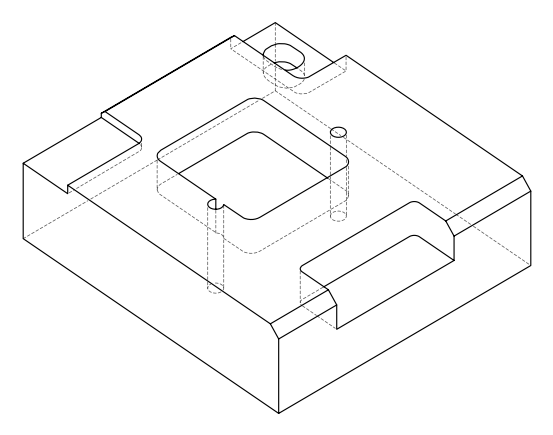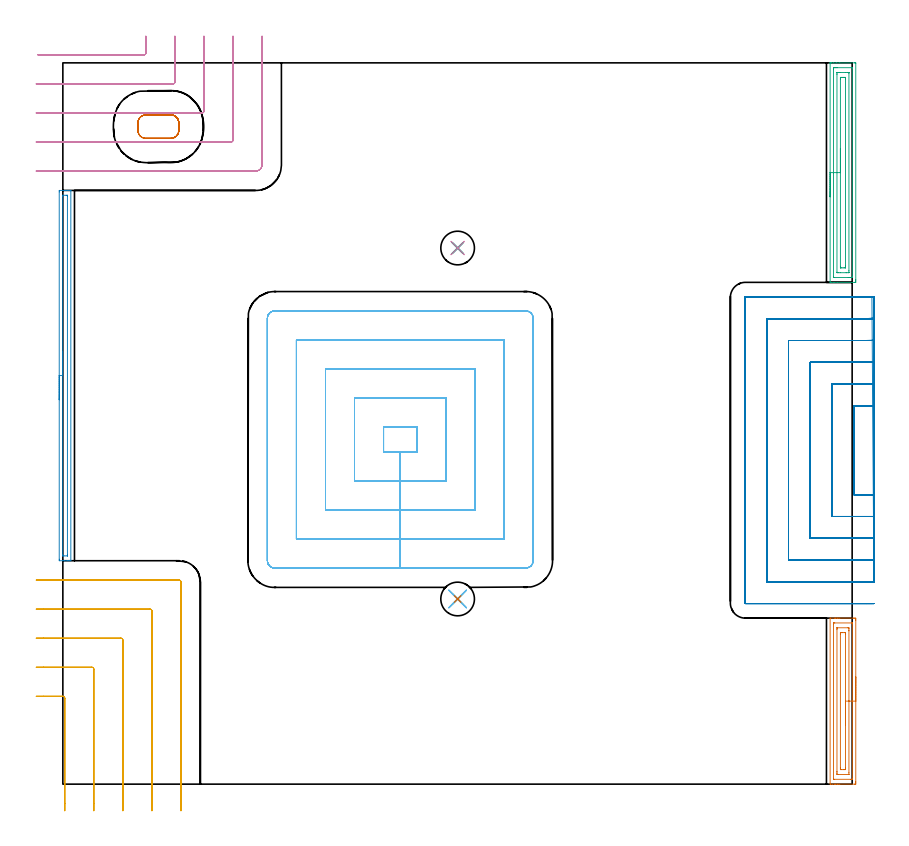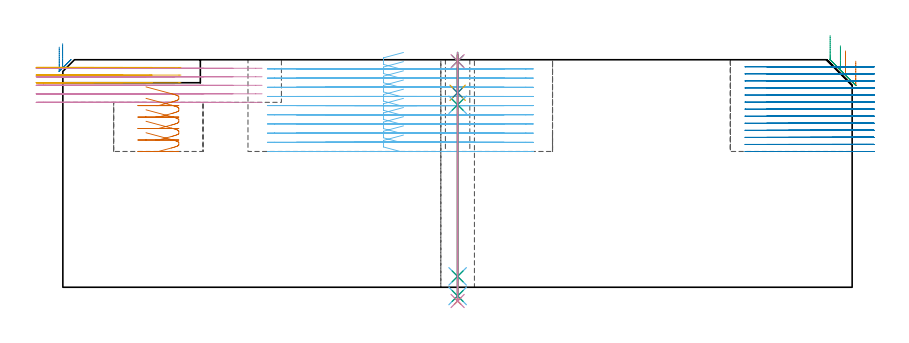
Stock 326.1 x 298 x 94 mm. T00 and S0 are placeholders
(PLAN: 16 operations, 10 tool changes, 91 min)
(1 AREA_MILL | FG_CHAMFER_SURFACE | UGT0205_001 | 2.44 min | 4197 mm3)
(2 AREA_MILL_1 | FG_CHAMFER_SURFACE_1 | UGT0205_001 | 2.63 min | 1837 mm3)
(3 AREA_MILL_2 | FG_CHAMFER_SURFACE_2 | UGT0205_001 | 3.15 min | 5439 mm3)
(4 MILL_CORNER_NOTCH_RECTANGULAR | CORNER_NOTCH_RECTANGULAR | NXT0201_012 | Follow Part, ap 4, ae 75% | 5.61 min | 83297 mm3)
(5 MILL_CORNER_NOTCH_RECTANGULAR_1 | CORNER_NOTCH_RECTANGULAR_1 | NXT0201_012 | Follow Part, ap 4, ae 75% | 3.54 min | 49622 mm3)
(6 MILL_RECTANGULAR_POCKET | POCKET_RECTANGULAR_STRAIGHT | NXT0201_012 | Follow Part, ap 4, ae 75% | 25.98 min | 578746 mm3)
(7 MILL_RECTANGULAR_POCKET_1 | POCKET_RECTANGULAR_STRAIGHT_1 | UGT0201_094 | Follow Part, ap 5, ae 75% | 1.09 min | 19166 mm3)
(8 MILL_SLOT | SLOT_PARTIAL_RECTANGULAR | NXT0201_011 | Follow Part, ap 3, ae 75% | 44.63 min | 263163 mm3)
(9 SPOT_DRILL | STEP1HOLE | NXT0321_9005460120000 | 0.03 min | 32 mm3)
(10 SPOT_DRILL_1 | STEP1HOLE_1 | NXT0321_9005460120000 | 0.03 min | 5 mm3)
(11 DRILL_BLIND_HOLE_INTO_CENTER | STEP1HOLE | NXT0301_062 | 0.06 min | 800 mm3)
(12 GUN_DRILL_THROUGH_HOLE | STEP1HOLE | UGT0307_006 | 0.47 min | 5223 mm3)
(13 DRILL_TO_ENLARGE_THROUGH_HOLE | STEP1HOLE | UGT0301_272 | 0.41 min | 7633 mm3)
(14 DRILL_BLIND_HOLE_INTO_CENTER_1 | STEP1HOLE_1 | NXT0301_062 | 0.06 min | 830 mm3)
(15 GUN_DRILL_THROUGH_HOLE_1 | STEP1HOLE_1 | UGT0307_006 | 0.47 min | 5141 mm3)
(16 DRILL_TO_ENLARGE_THROUGH_HOLE_1 | STEP1HOLE_1 | UGT0301_272 | 0.41 min | 8327 mm3)
(TOOL UGT0205_001 | Chamfer Mill 20 x 3 x 45 deg. | D20 FL50 Z2)
(TOOL NXT0201_012 | ENDMILL 16mm [2P460-1600-NA 1630] | D16 FL38 Z6)
(TOOL UGT0201_094 | End mill 20 mm | D20 FL38 Z4)
(TOOL NXT0201_011 | ENDMILL 12mm [2P460-1200-NA 1630] | D12 FL38 Z6)
(TOOL NXT0321_9005460120000 | NC Spot Drill, 142deg, 12mm, Carbide, Uncoated | D12 PA142 FL30 Z2)
(TOOL NXT0301_062 | Carbide Drill 9.1mm [860.1-0910-027A1-MM 2214] | D9.1 PA140 FL47 Z2)
(TOOL UGT0307_006 | Gun Drill 9 mm | D9 PA130 FL24 Z1)
(TOOL UGT0301_272 | Twist Drill 13.9 mm | D13.9 PA118 FL108 Z2)
(OP 1 AREA_MILL)
G17 G21 G94 G90
T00 M6
G54
G17 G0 G90 X327.6 Y44.3 S1061 M3
G43 Z104. H0
Z93.4
G94 G1 Y44.262 Z92.528 F250.
Y44.148 Z91.664
Y43.959 Z90.812
Y43.697 Z89.98
Y43.363 Z89.174
Y42.96 Z88.4
Y42.492 Z87.664
Y41.96 Z86.972
Y41.371 Z86.329
Y40.728 Z85.74
Y40.036 Z85.209
Y39.3 Z84.74
Y38.526 Z84.337
Y37.72 Z84.003
Y36.888 Z83.741
Y36.036 Z83.552
Y35.172 Z83.438
Y34.3 Z83.4
Y0.979
X327.599 Y0.547 Z83.401
X327.594 Y0.097 Z83.403
X327.591 Y0.009 Z83.405
X327.148 Y0. Z83.848
X320.978 Z90.016
X320.3 Z90.698
X320.096 Z90.901
X319.418 Z91.579
X319.215 Z91.782
X318.808 Z92.191
X317.858 Z93.14
X317.207 Y0.001 Z93.792
X317.006 Y0.01 Z93.992
X317. Y0.102 Z94.
Y68.498
X317.006 Y68.59 Z93.992
X317.208 Y68.6 Z93.79
X318.808 Z92.191
X319.215 Z91.782
X319.418 Z91.579
X320.096 Z90.901
X320.3 Z90.698
X320.978 Z90.016
X326.606 Z84.39
X327.148 Y68.596 Z83.848
X327.591 Y68.591 Z83.405
X327.594 Y68.503 Z83.403
X327.599 Y68.053 Z83.401
X327.6 Y67.598 Z83.4
Y34.3
X326.186 Z84.814
X326.185 Y2.323 Z84.815
X326.182 Y2.122 Z84.818
X326.179 Y2.024 Z84.821
X326.171 Y2.01 Z84.829
X326.118 Y2.005 Z84.882
X326.026 Y2.002 Z84.974
X325.706 Y2. Z85.294
X325.385 Z85.615
X318.653 Y2.001 Z92.347
X318.499 Y2.005 Z92.501
X318.435 Y2.01 Z92.565
X318.421 Y2.017 Z92.579
X318.418 Y2.043 Z92.582
X318.416 Y2.109 Z92.584
X318.414 Y2.241 Z92.586
Y2.323
X318.415 Y66.277 Z92.585
X318.418 Y66.478 Z92.582
X318.421 Y66.576 Z92.579
X318.429 Y66.59 Z92.571
X318.482 Y66.595 Z92.518
X318.574 Y66.598 Z92.426
X318.894 Y66.6 Z92.106
X325.947 Y66.599 Z85.053
X326.101 Y66.595 Z84.899
X326.165 Y66.59 Z84.835
X326.179 Y66.583 Z84.821
X326.182 Y66.557 Z84.818
X326.184 Y66.491 Z84.816
X326.186 Y66.359 Z84.814
Y66.277
Y34.3
X324.772 Z86.228
X324.771 Y4.718 Z86.229
X324.767 Y4.1 Z86.233
X324.765 Y4.034 Z86.235
X324.761 Y4.01 Z86.239
X324.701 Y4.006 Z86.299
X324.602 Y4.001 Z86.398
X320.195 Z90.805
X320.096 Y4.003 Z90.904
X319.998 Y4.008 Z91.002
X319.835 Y4.019 Z91.165
X319.833 Y4.1 Z91.167
X319.83 Y4.368 Z91.17
X319.829 Y4.988 Z91.171
X319.828 Y5.258 Z91.172
X319.829 Y63.881 Z91.171
X319.833 Y64.5 Z91.167
X319.835 Y64.566 Z91.165
X319.839 Y64.59 Z91.161
X319.899 Y64.594 Z91.101
X319.998 Y64.599 Z91.002
X324.405 Z86.595
X324.504 Y64.597 Z86.496
X324.602 Y64.592 Z86.398
X324.765 Y64.581 Z86.235
X324.766 Y64.5 Z86.234
X324.77 Y64.232 Z86.23
X324.771 Y63.612 Z86.229
Y63.342
X324.772 Y34.3 Z86.228
X323.357 Z87.643
Y6.764
X323.355 Y6.145 Z87.645
X323.353 Y6.055 Z87.647
X323.35 Y6.01 Z87.65
X323.309 Y6.008 Z87.691
X323.12 Y6.004 Z87.88
X322.741 Y6. Z88.259
X322.618 Z88.382
X321.736 Z89.264
X321.442 Y6.001 Z89.558
X321.295 Y6.004 Z89.705
X321.259 Y6.008 Z89.741
X321.249 Y6.012 Z89.751
X321.247 Y6.021 Z89.753
X321.245 Y6.069 Z89.755
X321.243 Y6.497 Z89.757
Y6.764
Y61.836
X321.245 Y62.455 Z89.755
X321.247 Y62.545 Z89.753
X321.25 Y62.59 Z89.75
X321.291 Y62.592 Z89.709
X321.48 Y62.596 Z89.52
X321.859 Y62.6 Z89.141
X321.982 Z89.018
X322.864 Z88.136
X323.158 Y62.599 Z87.842
X323.305 Y62.596 Z87.695
X323.341 Y62.592 Z87.659
X323.351 Y62.588 Z87.649
X323.353 Y62.579 Z87.647
X323.355 Y62.531 Z87.645
X323.357 Y62.103 Z87.643
Y61.836
Y34.3
Y33.428 Z87.681
Y32.564 Z87.795
Y31.712 Z87.983
Y30.88 Z88.246
Y30.074 Z88.58
Y29.3 Z88.982
Y28.564 Z89.451
Y27.872 Z89.982
Y27.229 Z90.572
Y26.64 Z91.215
Y26.108 Z91.907
Y25.64 Z92.643
Y25.237 Z93.417
Y24.903 Z94.223
Y24.641 Z95.055
Y24.452 Z95.906
Y24.338 Z96.771
Y24.3 Z97.643
G0 Z104.
M5
M2
(OP 2 AREA_MILL_1)
G17 G21 G94 G90
T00 M6
G54
G17 G0 G90 X-1.5 Y158.8 S1061 M3
G43 Z104. H0
Z99.2
G94 G1 Y158.838 Z98.328 F250.
Y158.952 Z97.464
Y159.141 Z96.612
Y159.403 Z95.78
Y159.737 Z94.974
Y160.14 Z94.2
Y160.609 Z93.464
Y161.14 Z92.772
Y161.729 Z92.129
Y162.372 Z91.54
Y163.064 Z91.008
Y163.8 Z90.54
Y164.574 Z90.137
Y165.38 Z89.803
Y166.212 Z89.541
Y167.064 Z89.352
Y167.928 Z89.238
Y168.8 Z89.2
Y244.689
X-1.497 Y245.299 Z89.199
X0.007 Y245.3 Z90.701
X0.572 Z91.269
X0.9 Z91.596
X1.465 Z92.161
X1.793 Z92.488
X2.449 Z93.149
X2.849 Z93.548
X3.239 Y245.297 Z93.931
X3.292 Y245.294 Z93.983
X3.297 Y245.292 Z93.988
X3.3 Y245.136 Z94.
Y92.464
X3.297 Y92.31 Z93.988
X3.241 Y92.307 Z93.932
X2.848 Y92.3 Z93.548
X2.45 Z93.149
X1.793 Z92.488
X0.572 Z91.269
X0.007 Z90.701
X-1.496 Y92.301 Z89.2
X-1.5 Y92.911
Y168.8
X-0.086 Z90.614
Y242.996
X-0.084 Y243.089 Z90.616
X-0.079 Y243.273 Z90.621
X-0.074 Y243.292 Z90.626
X-0.067 Y243.295 Z90.633
X-0.043 Y243.298 Z90.657
X1.397 Y243.3 Z92.097
X1.793 Y243.297 Z92.493
X1.849 Y243.294 Z92.549
X1.877 Y243.291 Z92.577
X1.881 Y243.181 Z92.581
X1.885 Y242.996 Z92.585
X1.886 Y242.904 Z92.586
Y242.811
X1.885 Y94.604 Z92.585
X1.884 Y94.511 Z92.584
X1.879 Y94.328 Z92.579
X1.874 Y94.308 Z92.574
X1.867 Y94.305 Z92.567
X1.843 Y94.302 Z92.543
X0.403 Y94.3 Z91.103
X0.007 Y94.303 Z90.707
X-0.049 Y94.306 Z90.651
X-0.078 Y94.309 Z90.622
X-0.081 Y94.418 Z90.619
X-0.085 Y94.604 Z90.615
X-0.086 Y94.696 Z90.614
Y94.789
Y168.8
Y169.672 Z90.652
Y170.537 Z90.766
Y171.388 Z90.955
Y172.22 Z91.217
Y173.026 Z91.551
Y173.8 Z91.954
Y174.536 Z92.423
Y175.228 Z92.954
Y175.871 Z93.543
Y176.46 Z94.186
Y176.992 Z94.878
Y177.46 Z95.614
Y177.863 Z96.388
Y178.197 Z97.194
Y178.459 Z98.026
Y178.648 Z98.878
Y178.762 Z99.743
Y178.8 Z100.614
G0 Z104.
M5
M2
(OP 3 AREA_MILL_2)
G17 G21 G94 G90
T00 M6
G54
G17 G0 G90 X317. Y242.65 S1061 M3
G43 Z104. H0
G94 G1 Y242.688 Z103.128 F250.
Y242.802 Z102.263
Y242.991 Z101.412
Y243.253 Z100.58
Y243.587 Z99.774
Y243.99 Z99.
Y244.458 Z98.264
Y244.99 Z97.572
Y245.579 Z96.929
Y246.222 Z96.34
Y246.914 Z95.808
Y247.65 Z95.34
Y248.424 Z94.937
Y249.23 Z94.603
Y250.062 Z94.341
Y250.913 Z94.152
Y251.778 Z94.038
Y252.65 Z94.
Y297.815
X317.003 Y297.993 Z93.988
X317.004 Y297.994 Z93.987
X317.373 Y298. Z93.626
X317.604 Z93.396
X318.333 Z92.662
X319.579 Z91.418
X320.978 Z90.018
X327.148 Z83.849
X327.409 Y297.997 Z83.588
X327.592 Y297.99 Z83.406
X327.599 Y297.805 Z83.399
X327.6 Y208.368 Z83.4
X327.599 Y207.932 Z83.401
X327.595 Y207.478 Z83.403
X327.592 Y207.31 Z83.406
X327.148 Y207.3 Z83.849
X320.096 Z90.898
X318.698 Z92.298
X318.333 Z92.662
X317.604 Z93.395
X317.374 Z93.626
X317.005 Z93.986
X317.003 Y207.307 Z93.988
X317. Y207.485 Z94.
Y252.65
X318.414 Z92.586
X318.415 Y295.496 Z92.585
X318.416 Y295.579 Z92.584
X318.421 Y295.976 Z92.579
X318.807 Y295.993 Z92.193
X319.215 Y295.997 Z91.785
X319.682 Y296. Z91.318
X320.096 Z90.904
X326.084 Y295.999 Z84.916
X326.119 Y295.998 Z84.881
X326.155 Y295.994 Z84.845
X326.179 Y295.99 Z84.821
X326.18 Y295.961 Z84.82
X326.185 Y295.662 Z84.815
Y209.803
X326.184 Y209.721 Z84.816
X326.179 Y209.324 Z84.821
X325.793 Y209.307 Z85.207
X325.385 Y209.303 Z85.615
X324.918 Y209.3 Z86.082
X324.504 Z86.496
X318.516 Y209.301 Z92.484
X318.481 Y209.302 Z92.519
X318.445 Y209.306 Z92.555
X318.421 Y209.31 Z92.579
X318.42 Y209.338 Z92.58
X318.415 Y209.638 Z92.585
X318.414 Y252.65 Z92.586
X319.828 Z91.172
X319.829 Y293.168 Z91.171
X319.831 Y293.79 Z91.169
X319.833 Y293.926 Z91.167
X319.835 Y293.985 Z91.165
X319.897 Y293.993 Z91.103
X320.096 Y293.997 Z90.904
X320.771 Y294. Z90.229
X320.978 Z90.022
X323.416 Z87.584
X324.298 Z86.702
X324.504 Y293.997 Z86.496
X324.71 Y293.992 Z86.29
X324.763 Y293.99 Z86.237
X324.766 Y293.952 Z86.234
X324.769 Y293.881 Z86.231
X324.771 Y293.79 Z86.229
Y212.132
X324.769 Y211.51 Z86.231
X324.767 Y211.374 Z86.233
X324.765 Y211.315 Z86.235
X324.703 Y211.307 Z86.297
X324.504 Y211.303 Z86.496
X323.829 Y211.3 Z87.171
X323.622 Z87.378
X321.184 Z89.816
X320.302 Z90.698
X320.096 Y211.303 Z90.904
X319.89 Y211.308 Z91.11
X319.837 Y211.31 Z91.163
X319.834 Y211.347 Z91.166
X319.831 Y211.419 Z91.169
X319.829 Y211.51 Z91.171
X319.828 Y252.65 Z91.172
X321.243 Z89.757
Y291.107
X321.246 Y291.729 Z89.754
X321.25 Y291.94 Z89.75
X321.26 Y291.99 Z89.74
X321.31 Y291.994 Z89.69
X321.419 Y291.997 Z89.581
X321.859 Y292. Z89.141
X322.741 Z88.259
X323.181 Y291.997 Z87.819
X323.29 Y291.994 Z87.71
X323.34 Y291.99 Z87.66
X323.35 Y291.96 Z87.65
X323.353 Y291.856 Z87.647
X323.357 Y291.377 Z87.643
Y214.193
X323.354 Y213.571 Z87.646
X323.35 Y213.36 Z87.65
X323.34 Y213.31 Z87.66
X323.29 Y213.306 Z87.71
X323.181 Y213.303 Z87.819
X322.741 Y213.3 Z88.259
X321.859 Z89.141
X321.419 Y213.303 Z89.581
X321.31 Y213.306 Z89.69
X321.26 Y213.31 Z89.74
X321.25 Y213.34 Z89.75
X321.247 Y213.444 Z89.753
X321.243 Y213.923 Z89.757
Y252.65
Y253.522 Z89.795
Y254.386 Z89.909
Y255.238 Z90.098
Y256.07 Z90.36
Y256.876 Z90.694
Y257.65 Z91.097
Y258.386 Z91.566
Y259.078 Z92.097
Y259.721 Z92.686
Y260.31 Z93.329
Y260.842 Z94.022
Y261.31 Z94.757
Y261.713 Z95.531
Y262.047 Z96.337
Y262.309 Z97.169
Y262.498 Z98.021
Y262.612 Z98.886
Y262.65 Z99.757
G0 Z104.
M5
M2
(OP 4 MILL_CORNER_NOTCH_RECTANGULAR)
G17 G21 G94 G90
T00 M6
G54
G17 G0 G90 X-10.288 Y301.3 S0 M3
G43 Z104. H1
Z90.48
G94 G1 X-7.288 F250.
X33.505 F500.
G3 X34.3 Y302.095 R0.8
G1 Y306.
Y309. F250.
G0 Z104.
X-11. Y289.3
Z90.48
G1 X-8.
X45.504 F500.
G3 X46.3 Y290.096 R0.8
G1 Y306.
Y309. F250.
G0 Z104.
X-11. Y277.3
Z90.48
G1 X-8.
X57.504 F500.
G3 X58.3 Y278.096 R0.8
G1 Y306.
Y309. F250.
G0 Z104.
X-11. Y265.3
Z90.48
G1 X-8.
X69.504 F500.
G3 X70.3 Y266.096 R0.8
G1 Y306.
Y309. F250.
G0 Z104.
X-11. Y253.3
Z90.48
G1 X-8.
X79.7 F500.
G3 X82.3 Y255.9 R2.6
G1 Y306.
Y309. F250.
G0 Z104.
X-10.288 Y301.3
Z86.96
G1 X-7.288
X33.505 F500.
G3 X34.3 Y302.095 R0.8
G1 Y306.
Y309. F250.
G0 Z104.
X-11. Y289.3
Z86.96
G1 X-8.
X45.504 F500.
G3 X46.3 Y290.096 R0.8
G1 Y306.
Y309. F250.
G0 Z104.
X-11. Y277.3
Z86.96
G1 X-8.
X57.504 F500.
G3 X58.3 Y278.096 R0.8
G1 Y306.
Y309. F250.
G0 Z104.
X-11. Y265.3
Z86.96
G1 X-8.
X69.504 F500.
G3 X70.3 Y266.096 R0.8
G1 Y306.
Y309. F250.
G0 Z104.
X-11. Y253.3
Z86.96
G1 X-8.
X79.7 F500.
G3 X82.3 Y255.9 R2.6
G1 Y306.
Y309. F250.
G0 Z104.
X-10.288 Y301.3
Z83.44
G1 X-7.288
X33.505 F500.
G3 X34.3 Y302.095 R0.8
G1 Y306.
Y309. F250.
G0 Z104.
X-11. Y289.3
Z83.44
G1 X-8.
X45.504 F500.
G3 X46.3 Y290.096 R0.8
G1 Y306.
Y309. F250.
G0 Z104.
X-11. Y277.3
Z83.44
G1 X-8.
X57.504 F500.
G3 X58.3 Y278.096 R0.8
G1 Y306.
Y309. F250.
G0 Z104.
X-11. Y265.3
Z83.44
G1 X-8.
X69.504 F500.
G3 X70.3 Y266.096 R0.8
G1 Y306.
Y309. F250.
G0 Z104.
X-11. Y253.3
Z83.44
G1 X-8.
X79.7 F500.
G3 X82.3 Y255.9 R2.6
G1 Y306.
Y309. F250.
G0 Z104.
X-10.288 Y301.3
Z79.92
G1 X-7.288
X33.505 F500.
G3 X34.3 Y302.095 R0.8
G1 Y306.
Y309. F250.
G0 Z104.
X-11. Y289.3
Z79.92
G1 X-8.
X45.504 F500.
G3 X46.3 Y290.096 R0.8
G1 Y306.
Y309. F250.
G0 Z104.
X-11. Y277.3
Z79.92
G1 X-8.
X57.504 F500.
G3 X58.3 Y278.096 R0.8
G1 Y306.
Y309. F250.
G0 Z104.
X-11. Y265.3
Z79.92
G1 X-8.
X69.504 F500.
G3 X70.3 Y266.096 R0.8
G1 Y306.
Y309. F250.
G0 Z104.
X-11. Y253.3
Z79.92
G1 X-8.
X79.7 F500.
G3 X82.3 Y255.9 R2.6
G1 Y306.
Y309. F250.
G0 Z104.
X-10.288 Y301.3
Z76.4
G1 X-7.288
X33.505 F500.
G3 X34.3 Y302.095 R0.8
G1 Y306.
Y309. F250.
G0 Z104.
X-11. Y289.3
Z76.4
G1 X-8.
X45.504 F500.
G3 X46.3 Y290.096 R0.8
G1 Y306.
Y309. F250.
G0 Z104.
X-11. Y277.3
Z76.4
G1 X-8.
X57.504 F500.
G3 X58.3 Y278.096 R0.8
G1 Y306.
Y309. F250.
G0 Z104.
X-11. Y265.3
Z76.4
G1 X-8.
X69.504 F500.
G3 X70.3 Y266.096 R0.8
G1 Y306.
Y309. F250.
G0 Z104.
X-11. Y253.3
Z76.4
G1 X-8.
X79.7 F500.
G3 X82.3 Y255.9 R2.6
G1 Y306.
Y309. F250.
G0 Z104.
M5
M2
(OP 5 MILL_CORNER_NOTCH_RECTANGULAR_1)
G17 G21 G94 G90
T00 M6
G54
G17 G0 G90 X0.8 Y-11. S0 M3
G43 Z104. H1
Z90.833
G94 G1 Y-8. F250.
Y35.505 F500.
G3 X0.005 Y36.3 R0.8
G1 X-8.
X-11. F250.
G0 Z104.
X12.8 Y-11.
Z90.833
G1 Y-8.
Y47.505 F500.
G3 X12.005 Y48.3 R0.8
G1 X-8.
X-11. F250.
G0 Z104.
X24.8 Y-11.
Z90.833
G1 Y-8.
Y59.504 F500.
G3 X24.004 Y60.3 R0.8
G1 X-8.
X-11. F250.
G0 Z104.
X36.8 Y-11.
Z90.833
G1 Y-8.
Y71.504 F500.
G3 X36.004 Y72.3 R0.8
G1 X-8.
X-11. F250.
G0 Z104.
X48.8 Y-11.
Z90.833
G1 Y-8.
Y83.504 F500.
G3 X48.004 Y84.3 R0.8
G1 X-8.
X-11. F250.
G0 Z104.
X0.8 Y-11.
Z87.667
G1 Y-8.
Y35.505 F500.
G3 X0.005 Y36.3 R0.8
G1 X-8.
X-11. F250.
G0 Z104.
X12.8 Y-11.
Z87.667
G1 Y-8.
Y47.504 F500.
G3 X12.004 Y48.3 R0.8
G1 X-8.
X-11. F250.
G0 Z104.
X24.8 Y-11.
Z87.667
G1 Y-8.
Y59.504 F500.
G3 X24.004 Y60.3 R0.8
G1 X-8.
X-11. F250.
G0 Z104.
X36.8 Y-11.
Z87.667
G1 Y-8.
Y71.504 F500.
G3 X36.004 Y72.3 R0.8
G1 X-8.
X-11. F250.
G0 Z104.
X48.8 Y-11.
Z87.667
G1 Y-8.
Y83.504 F500.
G3 X48.004 Y84.3 R0.8
G1 X-8.
X-11. F250.
G0 Z104.
X0.8 Y-11.
Z84.5
G1 Y-8.
Y35.505 F500.
G3 X0.005 Y36.3 R0.8
G1 X-8.
X-11. F250.
G0 Z104.
X12.8 Y-11.
Z84.5
G1 Y-8.
Y47.505 F500.
G3 X12.005 Y48.3 R0.8
G1 X-8.
X-11. F250.
G0 Z104.
X24.8 Y-11.
Z84.5
G1 Y-8.
Y59.504 F500.
G3 X24.004 Y60.3 R0.8
G1 X-8.
X-11. F250.
G0 Z104.
X36.8 Y-11.
Z84.5
G1 Y-8.
Y71.504 F500.
G3 X36.004 Y72.3 R0.8
G1 X-8.
X-11. F250.
G0 Z104.
X48.8 Y-11.
Z84.5
G1 Y-8.
Y83.504 F500.
G3 X48.004 Y84.3 R0.8
G1 X-8.
X-11. F250.
G0 Z104.
M5
M2
(OP 6 MILL_RECTANGULAR_POCKET)
G17 G21 G94 G90
T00 M6
G54
G17 G0 G90 X140.741 Y147.5 S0 M3
G43 Z104. H1
Z97.
G94 G1 X132.5 Z94.792 F250.
Y137.3 Z92.059
X139.4 Z90.21
X146.3 F500.
Y147.5
X132.5
Y137.3
X139.4
Y125.3
X158.3
Y159.5
X120.5
Y125.3
X139.4
Y113.3
X158.075
X170.3
Y171.5
X108.5
Y113.3
X139.4
Y101.3
X158.075
X182.3
Y183.5
X96.5
Y101.3
X139.4
Y89.3
X191.3
G3 X194.3 Y92.3 R3.
G1 Y192.5
G3 X191.3 Y195.5 R3.
G1 X87.5
G3 X84.5 Y192.5 R3.
G1 Y92.3
G3 X87.5 Y89.3 R3.
G1 X139.4
X140.4
G0 X140.741 Y147.5 Z93.21
G1 X132.5 Z91.002 F250.
Y137.3 Z88.269
X139.4 Z86.42
X146.3 F500.
Y147.5
X132.5
Y137.3
X139.4
Y125.3
X158.3
Y159.5
X120.5
Y125.3
X139.4
Y113.3
X158.075
X170.3
Y171.5
X108.5
Y113.3
X139.4
Y101.3
X158.075
X182.3
Y183.5
X96.5
Y101.3
X139.4
Y89.3
X191.3
G3 X194.3 Y92.3 R3.
G1 Y192.5
G3 X191.3 Y195.5 R3.
G1 X87.5
G3 X84.5 Y192.5 R3.
G1 Y92.3
G3 X87.5 Y89.3 R3.
G1 X139.4
X140.4
G0 X140.741 Y147.5 Z89.42
G1 X132.5 Z87.212 F250.
Y137.3 Z84.479
X139.4 Z82.63
X146.3 F500.
Y147.5
X132.5
Y137.3
X139.4
Y125.3
X158.3
Y159.5
X120.5
Y125.3
X139.4
Y113.3
X158.074
X170.3
Y171.5
X108.5
Y113.3
X139.4
Y101.3
X182.3
Y183.5
X96.5
Y101.3
X139.4
Y89.3
X191.3
G3 X194.3 Y92.3 R3.
G1 Y192.5
G3 X191.3 Y195.5 R3.
G1 X87.5
G3 X84.5 Y192.5 R3.
G1 Y92.3
G3 X87.5 Y89.3 R3.
G1 X139.4
X140.4
G0 X140.741 Y147.5 Z85.63
G1 X132.5 Z83.422 F250.
Y137.3 Z80.689
X139.4 Z78.84
X146.3 F500.
Y147.5
X132.5
Y137.3
X139.4
Y125.3
X158.3
Y159.5
X120.5
Y125.3
X139.4
Y113.3
X158.074
X170.3
Y171.5
X108.5
Y113.3
X139.4
Y101.3
X182.3
Y183.5
X96.5
Y101.3
X139.4
Y89.3
X191.3
G3 X194.3 Y92.3 R3.
G1 Y192.5
G3 X191.3 Y195.5 R3.
G1 X87.5
G3 X84.5 Y192.5 R3.
G1 Y92.3
G3 X87.5 Y89.3 R3.
G1 X139.4
X140.4
G0 X140.741 Y147.5 Z81.84
G1 X132.5 Z79.632 F250.
Y137.3 Z76.899
X139.4 Z75.05
X146.3 F500.
Y147.5
X132.5
Y137.3
X139.4
Y125.3
X158.3
Y159.5
X120.5
Y125.3
X139.4
Y113.3
X158.074
X170.3
Y171.5
X108.5
Y113.3
X139.4
Y101.3
X182.3
Y183.5
X96.5
Y101.3
X139.4
Y89.3
X191.3
G3 X194.3 Y92.3 R3.
G1 Y192.5
G3 X191.3 Y195.5 R3.
G1 X87.5
G3 X84.5 Y192.5 R3.
G1 Y92.3
G3 X87.5 Y89.3 R3.
G1 X139.4
X140.4
G0 X140.741 Y147.5 Z78.05
G1 X132.5 Z75.842 F250.
Y137.3 Z73.109
X139.4 Z71.26
X146.3 F500.
Y147.5
X132.5
Y137.3
X139.4
Y125.3
X158.3
Y159.5
X120.5
Y125.3
X139.4
Y113.3
X158.074
X170.3
Y171.5
X108.5
Y113.3
X139.4
Y101.3
X182.3
Y183.5
X96.5
Y101.3
X139.4
Y89.3
X191.3
G3 X194.3 Y92.3 R3.
G1 Y192.5
G3 X191.3 Y195.5 R3.
G1 X87.5
G3 X84.5 Y192.5 R3.
G1 Y92.3
G3 X87.5 Y89.3 R3.
G1 X139.4
X140.4
G0 X140.741 Y147.5 Z74.26
G1 X132.5 Z72.052 F250.
Y137.3 Z69.319
X139.4 Z67.47
X146.3 F500.
Y147.5
X132.5
Y137.3
X139.4
Y125.3
X158.3
Y159.5
X120.5
Y125.3
X139.4
Y113.3
X158.074
X170.3
Y171.5
X108.5
Y113.3
X139.4
Y101.3
X182.3
Y183.5
X96.5
Y101.3
X139.4
Y89.3
X191.3
G3 X194.3 Y92.3 R3.
G1 Y192.5
G3 X191.3 Y195.5 R3.
G1 X87.5
G3 X84.5 Y192.5 R3.
G1 Y92.3
G3 X87.5 Y89.3 R3.
G1 X139.4
X140.4
G0 X140.741 Y147.5 Z70.47
G1 X132.5 Z68.262 F250.
Y137.3 Z65.529
X139.4 Z63.68
X146.3 F500.
Y147.5
X132.5
Y137.3
X139.4
Y125.3
X158.3
Y159.5
X120.5
Y125.3
X139.4
Y113.3
X158.074
X170.3
Y171.5
X108.5
Y113.3
X139.4
Y101.3
X182.3
Y183.5
X96.5
Y101.3
X139.4
Y89.3
X191.3
G3 X194.3 Y92.3 R3.
G1 Y192.5
G3 X191.3 Y195.5 R3.
G1 X87.5
G3 X84.5 Y192.5 R3.
G1 Y92.3
G3 X87.5 Y89.3 R3.
G1 X139.4
X140.4
G0 X140.741 Y147.5 Z66.68
G1 X132.5 Z64.472 F250.
Y137.3 Z61.739
X139.4 Z59.89
X146.3 F500.
Y147.5
X132.5
Y137.3
X139.4
Y125.3
X158.3
Y159.5
X120.5
Y125.3
X139.4
Y113.3
X158.074
X170.3
Y171.5
X108.5
Y113.3
X139.4
Y101.3
X182.3
Y183.5
X96.5
Y101.3
X139.4
Y89.3
X191.3
G3 X194.3 Y92.3 R3.
G1 Y192.5
G3 X191.3 Y195.5 R3.
G1 X87.5
G3 X84.5 Y192.5 R3.
G1 Y92.3
G3 X87.5 Y89.3 R3.
G1 X139.4
X140.4
G0 X140.741 Y147.5 Z62.89
G1 X132.5 Z60.682 F250.
Y137.3 Z57.949
X139.4 Z56.1
X146.3 F500.
Y147.5
X132.5
Y137.3
X139.4
Y125.3
X158.3
Y159.5
X120.5
Y125.3
X139.4
Y113.3
X158.074
X170.3
Y171.5
X108.5
Y113.3
X139.4
Y101.3
X182.3
Y183.5
X96.5
Y101.3
X139.4
Y89.3
X191.3
G3 X194.3 Y92.3 R3.
G1 Y192.5
G3 X191.3 Y195.5 R3.
G1 X87.5
G3 X84.5 Y192.5 R3.
G1 Y92.3
G3 X87.5 Y89.3 R3.
G1 X139.4
X140.4
G0 Z104.
M5
M2
(OP 7 MILL_RECTANGULAR_POCKET_1)
G17 G21 G94 G90
T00 M6
G54
G17 G0 G90 X34.347 Y266.8 S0 M3
G43 Z104. H0
Z82.787
G94 G1 X44.782 Z79.992 F250.
X45.26 Y266.862 Z79.862
X45.724 Y266.992 Z79.733
X46.165 Y267.189 Z79.604
X46.572 Y267.448 Z79.475
X46.937 Y267.763 Z79.345
X47.252 Y268.128 Z79.216
X47.511 Y268.535 Z79.087
X47.708 Y268.976 Z78.958
X47.838 Y269.44 Z78.828
X47.9 Y269.918 Z78.699
Y273.382 Z77.771
X47.838 Y273.86 Z77.642
X47.708 Y274.324 Z77.513
X47.511 Y274.765 Z77.383
X47.252 Y275.172 Z77.254
X46.937 Y275.537 Z77.125
X46.572 Y275.852 Z76.996
X46.165 Y276.111 Z76.866
X45.724 Y276.308 Z76.737
X45.26 Y276.438 Z76.608
X44.782 Y276.5 Z76.479
X39.45 Z75.05
X34.3 F500.
G3 X31. Y273.2 R3.3
G1 Y270.1
G3 X34.3 Y266.8 R3.3
G1 X44.6
G3 X47.9 Y270.1 R3.3
G1 Y273.2
G3 X44.6 Y276.5 R3.3
G1 X39.45
X38.45
G0 X34.347 Y266.8 Z78.05
G1 X44.782 Z75.254 F250.
X45.26 Y266.862 Z75.125
X45.724 Y266.992 Z74.996
X46.165 Y267.189 Z74.866
X46.572 Y267.448 Z74.737
X46.937 Y267.763 Z74.608
X47.252 Y268.128 Z74.479
X47.511 Y268.535 Z74.349
X47.708 Y268.976 Z74.22
X47.838 Y269.44 Z74.091
X47.9 Y269.918 Z73.962
Y273.382 Z73.034
X47.838 Y273.86 Z72.904
X47.708 Y274.324 Z72.775
X47.511 Y274.765 Z72.646
X47.252 Y275.172 Z72.517
X46.937 Y275.537 Z72.387
X46.572 Y275.852 Z72.258
X46.165 Y276.111 Z72.129
X45.724 Y276.308 Z72.
X45.26 Y276.438 Z71.87
X44.782 Y276.5 Z71.741
X39.45 Z70.312
X34.3 F500.
G3 X31. Y273.2 R3.3
G1 Y270.1
G3 X34.3 Y266.8 R3.3
G1 X44.6
G3 X47.9 Y270.1 R3.3
G1 Y273.2
G3 X44.6 Y276.5 R3.3
G1 X39.45
X38.45
G0 X34.347 Y266.8 Z73.312
G1 X44.782 Z70.517 F250.
X45.26 Y266.862 Z70.387
X45.724 Y266.992 Z70.258
X46.165 Y267.189 Z70.129
X46.572 Y267.448 Z70.
X46.937 Y267.763 Z69.87
X47.252 Y268.128 Z69.741
X47.511 Y268.535 Z69.612
X47.708 Y268.976 Z69.483
X47.838 Y269.44 Z69.353
X47.9 Y269.918 Z69.224
Y273.382 Z68.296
X47.838 Y273.86 Z68.167
X47.708 Y274.324 Z68.038
X47.511 Y274.765 Z67.908
X47.252 Y275.172 Z67.779
X46.937 Y275.537 Z67.65
X46.572 Y275.852 Z67.521
X46.165 Y276.111 Z67.391
X45.724 Y276.308 Z67.262
X45.26 Y276.438 Z67.133
X44.782 Y276.5 Z67.004
X39.45 Z65.575
X34.3 F500.
G3 X31. Y273.2 R3.3
G1 Y270.1
G3 X34.3 Y266.8 R3.3
G1 X44.6
G3 X47.9 Y270.1 R3.3
G1 Y273.2
G3 X44.6 Y276.5 R3.3
G1 X39.45
X38.45
G0 X34.347 Y266.8 Z68.575
G1 X44.782 Z65.779 F250.
X45.26 Y266.862 Z65.65
X45.724 Y266.992 Z65.521
X46.165 Y267.189 Z65.391
X46.572 Y267.448 Z65.262
X46.937 Y267.763 Z65.133
X47.252 Y268.128 Z65.004
X47.511 Y268.535 Z64.874
X47.708 Y268.976 Z64.745
X47.838 Y269.44 Z64.616
X47.9 Y269.918 Z64.487
Y273.382 Z63.559
X47.838 Y273.86 Z63.429
X47.708 Y274.324 Z63.3
X47.511 Y274.765 Z63.171
X47.252 Y275.172 Z63.042
X46.937 Y275.537 Z62.912
X46.572 Y275.852 Z62.783
X46.165 Y276.111 Z62.654
X45.724 Y276.308 Z62.525
X45.26 Y276.438 Z62.395
X44.782 Y276.5 Z62.266
X39.45 Z60.837
X34.3 F500.
G3 X31. Y273.2 R3.3
G1 Y270.1
G3 X34.3 Y266.8 R3.3
G1 X44.6
G3 X47.9 Y270.1 R3.3
G1 Y273.2
G3 X44.6 Y276.5 R3.3
G1 X39.45
X38.45
G0 X34.347 Y266.8 Z63.837
G1 X44.782 Z61.042 F250.
X45.26 Y266.862 Z60.912
X45.724 Y266.992 Z60.783
X46.165 Y267.189 Z60.654
X46.572 Y267.448 Z60.525
X46.937 Y267.763 Z60.395
X47.252 Y268.128 Z60.266
X47.511 Y268.535 Z60.137
X47.708 Y268.976 Z60.008
X47.838 Y269.44 Z59.878
X47.9 Y269.918 Z59.749
Y273.382 Z58.821
X47.838 Y273.86 Z58.692
X47.708 Y274.324 Z58.563
X47.511 Y274.765 Z58.433
X47.252 Y275.172 Z58.304
X46.937 Y275.537 Z58.175
X46.572 Y275.852 Z58.046
X46.165 Y276.111 Z57.916
X45.724 Y276.308 Z57.787
X45.26 Y276.438 Z57.658
X44.782 Y276.5 Z57.529
X39.45 Z56.1
X34.3 F500.
G3 X31. Y273.2 R3.3
G1 Y270.1
G3 X34.3 Y266.8 R3.3
G1 X44.6
G3 X47.9 Y270.1 R3.3
G1 Y273.2
G3 X44.6 Y276.5 R3.3
G1 X39.45
X38.45
G0 Z104.
M5
M2
(OP 8 MILL_SLOT)
G17 G21 G94 G90
T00 M6
G54
G17 G0 G90 X335.099 Y156.364 S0 M3
G43 Z104. H1
Z91.085
G94 G1 X332.1 Y156.308 F250.
G2 X331.259 Y156.3 R45. F500.
G1 X326.8
Y119.6
X331.258
G2 X332.1 Y119.592 R45.
G1 X335.099 Y119.536 F250.
Y165.38
X332.1 Y165.31
G2 X331.259 Y165.3 R36. F500.
G1 X317.8
Y110.6
X331.258
G2 X332.1 Y110.59 R36.
G1 X335.099 Y110.52 F250.
Y174.407
X332.1 Y174.313
G2 X331.259 Y174.3 R27. F500.
G1 X308.8
Y101.6
X331.258
G2 X332.1 Y101.587 R27.
G1 X335.099 Y101.493 F250.
X335.097 Y183.46
X332.1 Y183.32
G2 X331.259 Y183.3 R18. F500.
G1 X299.8
Y92.6
X331.258
G2 X332.1 Y92.58 R18.
G1 X335.097 Y92.44 F250.
X335.087 Y192.62
X332.1 Y192.339
G2 X331.259 Y192.3 R9. F500.
G1 X290.8
Y83.6
X331.258
G2 X332.1 Y83.561 R9.
G1 X335.087 Y83.28 F250.
X334.259 Y201.3
X331.259
X282. F500.
G3 X281.8 Y201.1 R0.2
G1 Y74.8
G3 X282. Y74.6 R0.2
G1 X331.258
X334.258 F250.
G0 X335.1 Y156.3 Z88.169
G1 X332.1
X326.8 F500.
Y119.6
X332.1
X335.1 F250.
Y165.3
X332.1
X317.8 F500.
Y110.6
X332.1
X335.1 F250.
Y174.3
X332.1
X308.8 F500.
Y101.6
X332.1
X335.1 F250.
Y183.3
X332.1
X299.8 F500.
Y92.6
X332.1
X335.1 F250.
Y192.3
X332.1
X290.8 F500.
Y83.6
X332.1
X335.1 F250.
X335.099 Y201.3
X332.099
X282. F500.
G3 X281.8 Y201.1 R0.2
G1 Y74.8
G3 X282. Y74.6 R0.2
G1 X332.099
X335.099 F250.
G0 X335.1 Y156.3 Z85.254
G1 X332.1
X326.8 F500.
Y119.6
X332.1
X335.1 F250.
Y165.3
X332.1
X317.8 F500.
Y110.6
X332.1
X335.1 F250.
Y174.3
X332.1
X308.8 F500.
Y101.6
X332.1
X335.1 F250.
Y183.3
X332.1
X299.8 F500.
Y92.6
X332.1
X335.1 F250.
Y192.3
X332.1
X290.8 F500.
Y83.6
X332.1
X335.1 F250.
Y201.3
X332.1
X282. F500.
G3 X281.8 Y201.1 R0.2
G1 Y74.8
G3 X282. Y74.6 R0.2
G1 X332.1
X335.1 F250.
G0 Y156.3 Z82.338
G1 X332.1
X326.8 F500.
Y119.6
X332.1
X335.1 F250.
Y165.3
X332.1
X317.8 F500.
Y110.6
X332.1
X335.1 F250.
Y174.3
X332.1
X308.8 F500.
Y101.6
X332.1
X335.1 F250.
Y183.3
X332.1
X299.8 F500.
Y92.6
X332.1
X335.1 F250.
Y192.3
X332.1
X290.8 F500.
Y83.6
X332.1
X335.1 F250.
Y201.3
X332.1
X282. F500.
G3 X281.8 Y201.1 R0.2
G1 Y74.8
G3 X282. Y74.6 R0.2
G1 X332.1
X335.1 F250.
G0 Y156.3 Z79.423
G1 X332.1
X326.8 F500.
Y119.6
X332.1
X335.1 F250.
Y165.3
X332.1
X317.8 F500.
Y110.6
X332.1
X335.1 F250.
Y174.3
X332.1
X308.8 F500.
Y101.6
X332.1
X335.1 F250.
Y183.3
X332.1
X299.8 F500.
Y92.6
X332.1
X335.1 F250.
Y192.3
X332.1
X290.8 F500.
Y83.6
X332.1
X335.1 F250.
Y201.3
X332.1
X282. F500.
G3 X281.8 Y201.1 R0.2
G1 Y74.8
G3 X282. Y74.6 R0.2
G1 X332.1
X335.1 F250.
G0 Y156.3 Z76.508
G1 X332.1
X326.8 F500.
Y119.6
X332.1
X335.1 F250.
Y165.3
X332.1
X317.8 F500.
Y110.6
X332.1
X335.1 F250.
Y174.3
X332.1
X308.8 F500.
Y101.6
X332.1
X335.1 F250.
Y183.3
X332.1
X299.8 F500.
Y92.6
X332.1
X335.1 F250.
Y192.3
X332.1
X290.8 F500.
Y83.6
X332.1
X335.1 F250.
Y201.3
X332.1
X282. F500.
G3 X281.8 Y201.1 R0.2
G1 Y74.8
G3 X282. Y74.6 R0.2
G1 X332.1
X335.1 F250.
G0 Y156.3 Z73.592
G1 X332.1
X326.8 F500.
Y119.6
X332.1
X335.1 F250.
Y165.3
X332.1
X317.8 F500.
Y110.6
X332.1
X335.1 F250.
Y174.3
X332.1
X308.8 F500.
Y101.6
X332.1
X335.1 F250.
Y183.3
X332.1
X299.8 F500.
Y92.6
X332.1
X335.1 F250.
Y192.3
X332.1
X290.8 F500.
Y83.6
X332.1
X335.1 F250.
Y201.3
X332.1
X282. F500.
G3 X281.8 Y201.1 R0.2
G1 Y74.8
G3 X282. Y74.6 R0.2
G1 X332.1
X335.1 F250.
G0 Y156.3 Z70.677
G1 X332.1
X326.8 F500.
Y119.6
X332.1
X335.1 F250.
Y165.3
X332.1
X317.8 F500.
Y110.6
X332.1
X335.1 F250.
Y174.3
X332.1
X308.8 F500.
Y101.6
X332.1
X335.1 F250.
Y183.3
X332.1
X299.8 F500.
Y92.6
X332.1
X335.1 F250.
Y192.3
X332.1
X290.8 F500.
Y83.6
X332.1
X335.1 F250.
Y201.3
X332.1
X282. F500.
G3 X281.8 Y201.1 R0.2
G1 Y74.8
G3 X282. Y74.6 R0.2
G1 X332.1
X335.1 F250.
G0 Y156.3 Z67.762
G1 X332.1
X326.8 F500.
Y119.6
X332.1
X335.1 F250.
Y165.3
X332.1
X317.8 F500.
Y110.6
X332.1
X335.1 F250.
Y174.3
X332.1
X308.8 F500.
Y101.6
X332.1
X335.1 F250.
Y183.3
X332.1
X299.8 F500.
Y92.6
X332.1
X335.1 F250.
Y192.3
X332.1
X290.8 F500.
Y83.6
X332.1
X335.1 F250.
Y201.3
X332.1
X282. F500.
G3 X281.8 Y201.1 R0.2
G1 Y74.8
G3 X282. Y74.6 R0.2
G1 X332.1
X335.1 F250.
G0 Y156.3 Z64.846
G1 X332.1
X326.8 F500.
Y119.6
X332.1
X335.1 F250.
Y165.3
X332.1
X317.8 F500.
Y110.6
X332.1
X335.1 F250.
Y174.3
X332.1
X308.8 F500.
Y101.6
X332.1
X335.1 F250.
Y183.3
X332.1
X299.8 F500.
Y92.6
X332.1
X335.1 F250.
Y192.3
X332.1
X290.8 F500.
Y83.6
X332.1
X335.1 F250.
Y201.3
X332.1
X282. F500.
G3 X281.8 Y201.1 R0.2
G1 Y74.8
G3 X282. Y74.6 R0.2
G1 X332.1
X335.1 F250.
G0 Y156.3 Z61.931
G1 X332.1
X326.8 F500.
Y119.6
X332.1
X335.1 F250.
Y165.3
X332.1
X317.8 F500.
Y110.6
X332.1
X335.1 F250.
Y174.3
X332.1
X308.8 F500.
Y101.6
X332.1
X335.1 F250.
Y183.3
X332.1
X299.8 F500.
Y92.6
X332.1
X335.1 F250.
Y192.3
X332.1
X290.8 F500.
Y83.6
X332.1
X335.1 F250.
Y201.3
X332.1
X282. F500.
G3 X281.8 Y201.1 R0.2
G1 Y74.8
G3 X282. Y74.6 R0.2
G1 X332.1
X335.1 F250.
G0 Y156.3 Z59.015
G1 X332.1
X326.8 F500.
Y119.6
X332.1
X335.1 F250.
Y165.3
X332.1
X317.8 F500.
Y110.6
X332.1
X335.1 F250.
Y174.3
X332.1
X308.8 F500.
Y101.6
X332.1
X335.1 F250.
Y183.3
X332.1
X299.8 F500.
Y92.6
X332.1
X335.1 F250.
Y192.3
X332.1
X290.8 F500.
Y83.6
X332.1
X335.1 F250.
Y201.3
X332.1
X282. F500.
G3 X281.8 Y201.1 R0.2
G1 Y74.8
G3 X282. Y74.6 R0.2
G1 X332.1
X335.1 F250.
G0 Y156.3 Z56.1
G1 X332.1
X326.8 F500.
Y119.6
X332.1
X335.1 F250.
Y165.3
X332.1
X317.8 F500.
Y110.6
X332.1
X335.1 F250.
Y174.3
X332.1
X308.8 F500.
Y101.6
X332.1
X335.1 F250.
Y183.3
X332.1
X299.8 F500.
Y92.6
X332.1
X335.1 F250.
Y192.3
X332.1
X290.8 F500.
Y83.6
X332.1
X335.1 F250.
Y201.3
X332.1
X282. F500.
G3 X281.8 Y201.1 R0.2
G1 Y74.8
G3 X282. Y74.6 R0.2
G1 X332.1
X335.1 F250.
G0 Z104.
M5
M2
(OP 9 SPOT_DRILL)
G17 G21 G94 G90
T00 M6
G54
G17 G0 G90 X163.1 Y76.5 S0 M3
G43 Z104. H0
G94 G81 G98 Z93.402 F250. R97.
G80
M5
M2
(OP 10 SPOT_DRILL_1)
G17 G21 G94 G90
T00 M6
G54
G17 G0 G90 X163.1 Y221.5 S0 M3
G43 Z104. H0
G94 G81 G98 Z93.402 F250. R97.
G80
M5
M2
(OP 11 DRILL_BLIND_HOLE_INTO_CENTER)
G17 G21 G94 G90
T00 M6
G54
G17 G0 G90 X163.1 Y76.5 S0 M3
G43 Z104. H1
G94 G81 G98 Z80.35 F250. R96.
G80
M5
M2
(OP 12 GUN_DRILL_THROUGH_HOLE)
G17 G21 G94 G90
T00 M6
G54
G17 G0 G90 X163.1 Y76.5 M8
G43 Z104. H0
Z90.849
S716 M3
G94 G1 Z75.389 F125. M26
G4 X.084
Z4.5 F250.
G4 X.084
Z-3.598 F125.
G4 X.084
M5
M9
G0 Z90.849
Z104.
M2
(OP 13 DRILL_TO_ENLARGE_THROUGH_HOLE)
G17 G21 G94 G90
T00 M6
G54
G17 G0 G90 X163.1 Y76.5 S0 M3
G43 Z104. H0
G94 G73 G98 Z-5.676 F250. Q12.459 R96.
G80
M5
M2
(OP 14 DRILL_BLIND_HOLE_INTO_CENTER_1)
G17 G21 G94 G90
T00 M6
G54
G17 G0 G90 X163.1 Y221.5 S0 M3
G43 Z104. H1
G94 G81 G98 Z80.35 F250. R96.
G80
M5
M2
(OP 15 GUN_DRILL_THROUGH_HOLE_1)
G17 G21 G94 G90
T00 M6
G54
G17 G0 G90 X163.1 Y221.5 M8
G43 Z104. H0
Z90.849
S716 M3
G94 G1 Z75.389 F125. M26
G4 X.084
Z4.5 F250.
G4 X.084
Z-3.598 F125.
G4 X.084
M5
M9
G0 Z90.849
Z104.
M2
(OP 16 DRILL_TO_ENLARGE_THROUGH_HOLE_1)
G17 G21 G94 G90
T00 M6
G54
G17 G0 G90 X163.1 Y221.5 S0 M3
G43 Z104. H0
G94 G73 G98 Z-5.676 F250. Q12.459 R96.
G80
M5
M2
